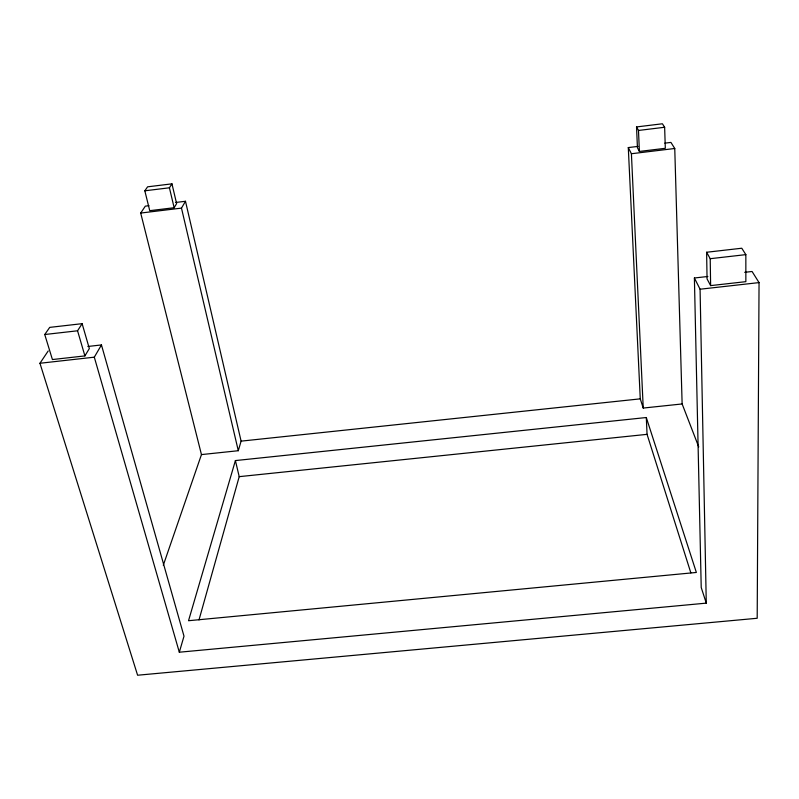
<?xml version="1.0" encoding="UTF-8"?>
<svg xmlns="http://www.w3.org/2000/svg" width="799" height="799" viewBox="0 0 799 799"><rect width="100%" height="100%" fill="white"/><g stroke="black" fill="none" stroke-linecap="round" stroke-linejoin="round"><path stroke-width="1.2" d="M744.698 272.319L752.069 271.49L759.05 282.596L757.192 618.266L137.598 675.225L39.95 363.265L48.21 350.951M199.001 619.934L239.211 476.653L235.405 460.574L646.301 417.527L696.358 572.454L188.524 620.723L235.405 460.574M707.884 276.474L694.391 278.002L700.074 289.218L706.276 603.135L179.316 652.214L184 636.184L101.453 344.938L87.83 346.476M163.296 565.243L201.458 454.591L238.292 450.716L241.098 441.138L185.488 201.278L175.75 202.467M179.316 652.214L94.302 357.173L101.453 344.938M238.292 450.716L181.483 208.12L185.488 201.278M84.904 355.905L89.328 348.554L82.127 323.675L49.718 327.38L44.744 334.521L52.424 359.55L84.904 355.905L77.563 330.786L82.127 323.675M174.142 207.72L176.619 203.615L171.955 183.84L147.595 186.826L144.819 190.801L149.743 210.676L174.142 207.72L169.418 187.795L171.955 183.84M201.458 454.591L140.694 213.053L145.318 206.152L148.964 205.713M636.533 126.941L662.411 123.775L664.638 127.261L665.317 148.304L639.4 151.44L637.442 147.755L636.533 126.941L638.491 130.457L639.4 151.44M144.819 190.801L169.418 187.795M638.491 130.457L664.638 127.261M698.745 446.931L682.136 403.954L643.235 408.059L640.269 398.851L628.294 147.575L638.041 146.397M664.838 143.151L670.93 142.412L674.756 148.494L682.136 403.954M140.694 213.053L181.483 208.12M628.294 147.575L631.41 153.738L674.756 148.494M706.616 252.254L741.772 248.229L745.847 254.631L745.857 281.657L710.621 285.613L707.055 278.901L706.616 252.254L710.211 258.696L710.621 285.613M44.744 334.521L77.563 330.786M710.211 258.696L745.847 254.631M39.95 363.265L94.302 357.173M700.074 289.218L759.05 282.596M241.098 441.138L640.269 398.851M239.211 476.653L647.06 434.346L690.845 572.863M706.276 603.135L701.222 587.505L694.391 278.002M646.301 417.527L647.06 434.346M631.41 153.738L643.235 408.059"/></g></svg>
